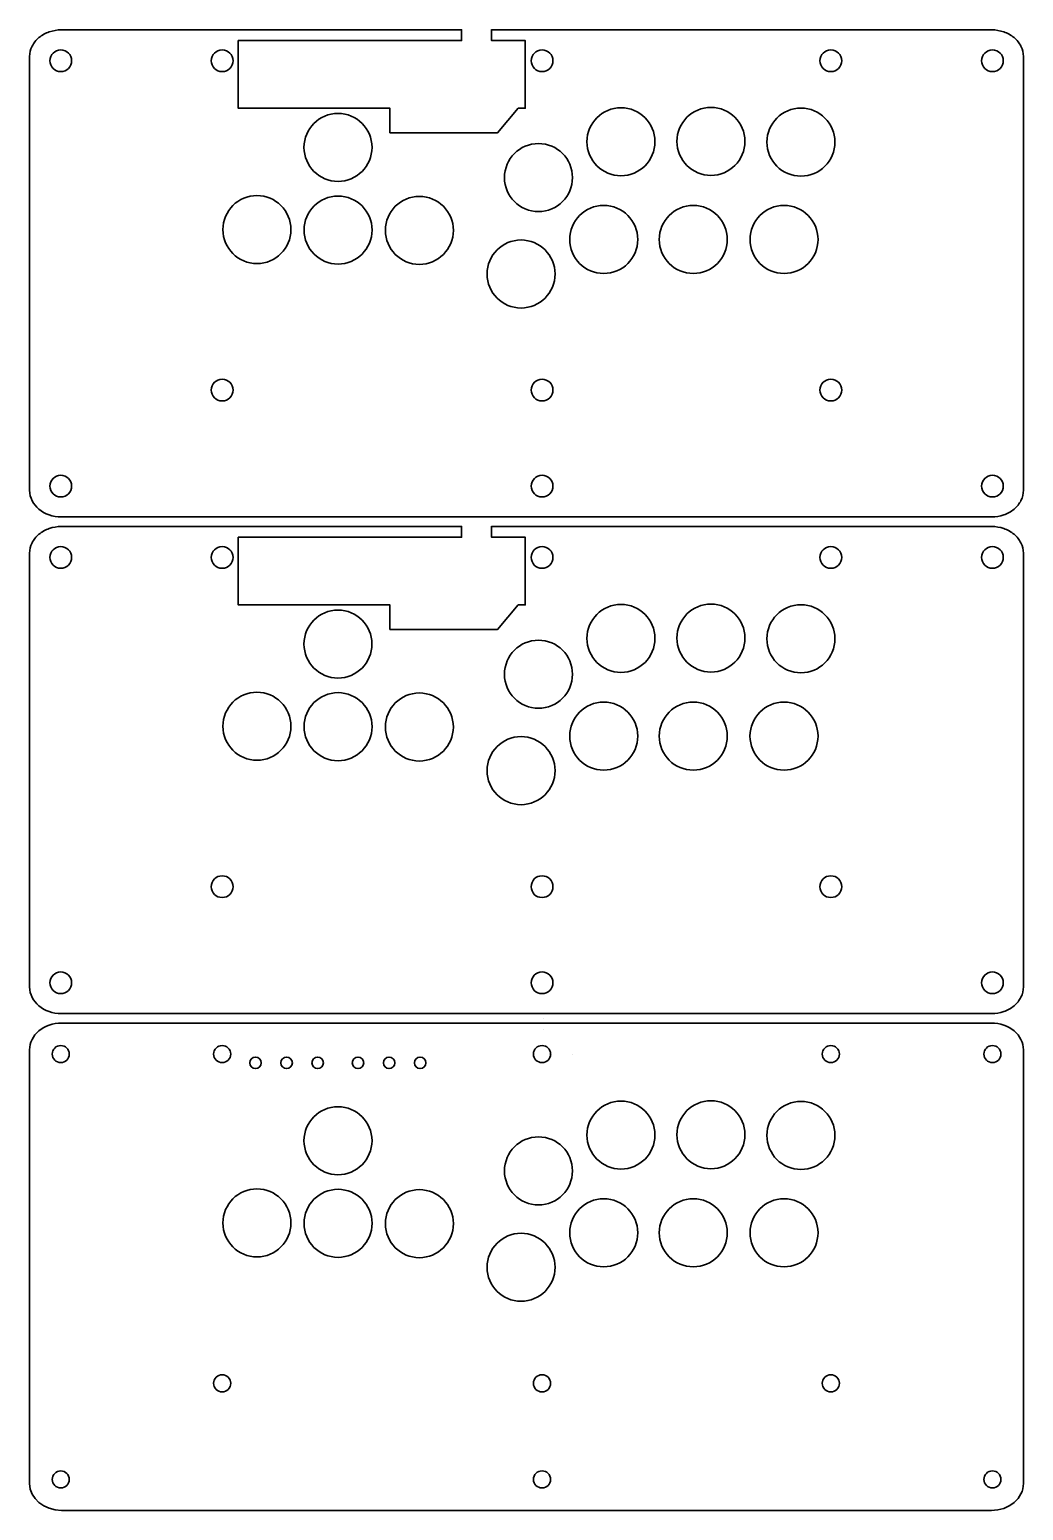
# Model space of a CAD drawing. Header units: millimetres. Extents: x 183 to 826, y -238 to 239.
# Drawn here: x 506.1 to 826.1, y -237.5 to 239.1 of the extents above; entities that cross this region are included whole.
import ezdxf

# ---------------------------------------------------------------- set-up
doc = ezdxf.new("R2010")
doc.units = ezdxf.units.MM
doc.header["$MEASUREMENT"] = 0
doc.layers.add('Layer 1', color=7, linetype='Continuous')

msp = doc.modelspace()

# ---------------------------------------------------------------- linework, layer by layer
at = {"layer": 'Layer 1', "lineweight": 35}
for points, knots in [([(654.8361, 239.1471), (654.8361, 239.1471), (654.8361, 239.109), (654.8361, 239.109), (654.8361, 239.109), (654.8361, 235.6241), (654.8361, 235.6241), (654.8361, 235.6241), (665.6565, 235.6241), (665.6565, 235.6241), (665.6565, 235.6241), (665.6565, 213.8222), (665.6565, 213.8222), (665.6565, 213.8222), (663.4023, 213.8222), (663.4023, 213.8222), (663.4023, 213.8222), (656.7622, 205.9287), (656.7622, 205.9287), (656.7622, 205.9287), (622.0935, 205.9287), (622.0935, 205.9287), (622.0935, 205.9287), (622.0935, 213.8222), (622.0935, 213.8222), (622.0935, 213.8222), (573.2666, 213.8222), (573.2666, 213.8222), (573.2666, 213.8222), (573.2666, 235.6222), (573.2666, 235.6222), (573.2666, 235.6222), (645.1617, 235.6222), (645.1617, 235.6222), (645.1617, 235.6222), (645.1617, 239.109), (645.1617, 239.109), (645.1617, 239.109), (645.1617, 239.1471), (645.1617, 239.1471), (645.1617, 239.1471), (645.1617, 239.0709), (645.1617, 239.0709), (645.1617, 239.0709), (516.3011, 239.0709), (516.3011, 239.0709), (514.9424, 239.0709), (513.6115, 238.8448), (512.3805, 238.4178), (511.1499, 237.9908), (510.0184, 237.3625), (509.0582, 236.5583), (508.0986, 235.7546), (507.3491, 234.8075), (506.84, 233.7778), (506.3311, 232.7486), (506.0616, 231.6359), (506.0616, 230.5003), (506.0616, 230.5003), (506.0616, 90.839), (506.0616, 90.839), (506.0616, 88.4737), (507.2068, 86.3316), (509.0581, 84.7809), (510.9115, 83.2285), (513.4723, 82.2683), (516.3011, 82.2683), (516.3011, 82.2683), (815.8221, 82.2683), (815.8221, 82.2683), (817.1809, 82.2683), (818.5118, 82.4944), (819.7428, 82.9214), (820.9733, 83.3484), (822.1049, 83.9767), (823.065, 84.7809), (824.0246, 85.5846), (824.774, 86.5315), (825.2832, 87.5613), (825.7921, 88.5906), (826.0616, 89.7033), (826.0616, 90.839), (826.0616, 90.839), (826.0616, 230.5003), (826.0616, 230.5003), (826.0616, 231.6359), (825.7921, 232.7486), (825.2832, 233.7778), (824.7741, 234.8075), (824.0246, 235.7546), (823.065, 236.5583), (822.1048, 237.3625), (820.9733, 237.9908), (819.7427, 238.4178), (818.5117, 238.8448), (817.1808, 239.0709), (815.8221, 239.0709), (815.8221, 239.0709), (654.8361, 239.0709), (654.8361, 239.0709), (654.8361, 239.0709), (654.8361, 239.1471), (654.8361, 239.1471)], [0, 0, 0, 0, 0.02941176, 0.02941176, 0.02941176, 0.05882353, 0.05882353, 0.05882353, 0.08823529, 0.08823529, 0.08823529, 0.11764706, 0.11764706, 0.11764706, 0.14705882, 0.14705882, 0.14705882, 0.17647059, 0.17647059, 0.17647059, 0.20588235, 0.20588235, 0.20588235, 0.23529412, 0.23529412, 0.23529412, 0.26470588, 0.26470588, 0.26470588, 0.29411765, 0.29411765, 0.29411765, 0.32352941, 0.32352941, 0.32352941, 0.35294118, 0.35294118, 0.35294118, 0.38235294, 0.38235294, 0.38235294, 0.41176471, 0.41176471, 0.41176471, 0.44117647, 0.44117647, 0.44117647, 0.47058824, 0.47058824, 0.47058824, 0.5, 0.5, 0.5, 0.52941176, 0.52941176, 0.52941176, 0.55882353, 0.55882353, 0.55882353, 0.58823529, 0.58823529, 0.58823529, 0.61764706, 0.61764706, 0.61764706, 0.64705882, 0.64705882, 0.64705882, 0.67647059, 0.67647059, 0.67647059, 0.70588235, 0.70588235, 0.70588235, 0.73529412, 0.73529412, 0.73529412, 0.76470588, 0.76470588, 0.76470588, 0.79411765, 0.79411765, 0.79411765, 0.82352941, 0.82352941, 0.82352941, 0.85294118, 0.85294118, 0.85294118, 0.88235294, 0.88235294, 0.88235294, 0.91176471, 0.91176471, 0.91176471, 0.94117647, 0.94117647, 0.94117647, 0.97058824, 0.97058824, 0.97058824, 1, 1, 1, 1]), ([(519.5933, 229.1302), (519.5933, 231.0632), (518.0263, 232.6302), (516.0933, 232.6302), (514.1603, 232.6302), (512.5933, 231.0632), (512.5933, 229.1302), (512.5933, 227.1972), (514.1603, 225.6302), (516.0933, 225.6302), (518.0263, 225.6302), (519.5933, 227.1972), (519.5933, 229.1302)], [0, 0, 0, 0, 0.25, 0.25, 0.25, 0.5, 0.5, 0.5, 0.75, 0.75, 0.75, 1, 1, 1, 1]), ([(571.5616, 229.1302), (571.5616, 231.0632), (569.9946, 232.6302), (568.0616, 232.6302), (566.1286, 232.6302), (564.5616, 231.0632), (564.5616, 229.1302), (564.5616, 227.1972), (566.1286, 225.6302), (568.0616, 225.6302), (569.9946, 225.6302), (571.5616, 227.1972), (571.5616, 229.1302)], [0, 0, 0, 0, 0.25, 0.25, 0.25, 0.5, 0.5, 0.5, 0.75, 0.75, 0.75, 1, 1, 1, 1]), ([(674.5616, 229.1301), (674.5616, 231.0632), (672.9946, 232.6301), (671.0616, 232.6301), (669.1286, 232.6302), (667.5616, 231.0632), (667.5616, 229.1302), (667.5616, 227.1971), (669.1286, 225.6302), (671.0616, 225.6302), (672.9946, 225.6301), (674.5616, 227.1971), (674.5616, 229.1301)], [0, 0, 0, 0, 0.25, 0.25, 0.25, 0.5, 0.5, 0.5, 0.75, 0.75, 0.75, 1, 1, 1, 1]), ([(767.5616, 229.1302), (767.5616, 231.0632), (765.9946, 232.6302), (764.0616, 232.6302), (762.1286, 232.6302), (760.5616, 231.0632), (760.5616, 229.1302), (760.5616, 227.1972), (762.1286, 225.6302), (764.0616, 225.6302), (765.9946, 225.6302), (767.5616, 227.1972), (767.5616, 229.1302)], [0, 0, 0, 0, 0.25, 0.25, 0.25, 0.5, 0.5, 0.5, 0.75, 0.75, 0.75, 1, 1, 1, 1]), ([(819.5933, 229.1302), (819.5933, 231.0632), (818.0263, 232.6302), (816.0933, 232.6302), (814.1603, 232.6302), (812.5933, 231.0632), (812.5933, 229.1302), (812.5933, 227.1972), (814.1603, 225.6302), (816.0933, 225.6302), (818.0263, 225.6302), (819.5933, 227.1972), (819.5933, 229.1302)], [0, 0, 0, 0, 0.25, 0.25, 0.25, 0.5, 0.5, 0.5, 0.75, 0.75, 0.75, 1, 1, 1, 1]), ([(616.3114, 201.2281), (616.3114, 207.2756), (611.4089, 212.1781), (605.3614, 212.1781), (599.3139, 212.1781), (594.4114, 207.2756), (594.4114, 201.2281), (594.4114, 195.1806), (599.3138, 190.2781), (605.3614, 190.2781), (611.4089, 190.2781), (616.3114, 195.1805), (616.3114, 201.2281)], [0, 0, 0, 0, 0.25, 0.25, 0.25, 0.5, 0.5, 0.5, 0.75, 0.75, 0.75, 1, 1, 1, 1]), ([(707.4314, 203.0481), (707.4314, 209.0956), (702.5289, 213.9981), (696.4814, 213.9981), (690.4339, 213.9981), (685.5314, 209.0956), (685.5314, 203.0481), (685.5314, 197.0006), (690.4338, 192.0981), (696.4814, 192.0981), (702.5289, 192.0981), (707.4314, 197.0005), (707.4314, 203.0481)], [0, 0, 0, 0, 0.25, 0.25, 0.25, 0.5, 0.5, 0.5, 0.75, 0.75, 0.75, 1, 1, 1, 1]), ([(736.4014, 203.1681), (736.4014, 209.2156), (731.4989, 214.1181), (725.4514, 214.1181), (719.4039, 214.1181), (714.5014, 209.2156), (714.5014, 203.1681), (714.5014, 197.1206), (719.4038, 192.2181), (725.4514, 192.2181), (731.4989, 192.2181), (736.4014, 197.1205), (736.4014, 203.1681)], [0, 0, 0, 0, 0.25, 0.25, 0.25, 0.5, 0.5, 0.5, 0.75, 0.75, 0.75, 1, 1, 1, 1]), ([(765.3714, 202.9281), (765.3714, 208.9756), (760.4689, 213.8781), (754.4214, 213.8781), (748.3739, 213.8781), (743.4714, 208.9756), (743.4714, 202.9281), (743.4714, 196.8806), (748.3738, 191.9781), (754.4214, 191.9781), (760.4689, 191.9781), (765.3714, 196.8805), (765.3714, 202.9281)], [0, 0, 0, 0, 0.25, 0.25, 0.25, 0.5, 0.5, 0.5, 0.75, 0.75, 0.75, 1, 1, 1, 1]), ([(680.8714, 191.5181), (680.8714, 197.5656), (675.9689, 202.4681), (669.9214, 202.4681), (663.8739, 202.4681), (658.9714, 197.5656), (658.9714, 191.5181), (658.9714, 185.4706), (663.8738, 180.5681), (669.9214, 180.5681), (675.9689, 180.5681), (680.8714, 185.4705), (680.8714, 191.5181)], [0, 0, 0, 0, 0.25, 0.25, 0.25, 0.5, 0.5, 0.5, 0.75, 0.75, 0.75, 1, 1, 1, 1]), ([(590.2115, 174.778), (590.2115, 180.8255), (585.309, 185.728), (579.2615, 185.728), (573.214, 185.728), (568.3115, 180.8255), (568.3115, 174.778), (568.3115, 168.7305), (573.2139, 163.828), (579.2615, 163.828), (585.309, 163.828), (590.2115, 168.7304), (590.2115, 174.778)], [0, 0, 0, 0, 0.25, 0.25, 0.25, 0.5, 0.5, 0.5, 0.75, 0.75, 0.75, 1, 1, 1, 1]), ([(616.326, 174.635), (616.326, 180.6825), (611.4235, 185.585), (605.376, 185.585), (599.3285, 185.585), (594.426, 180.6825), (594.426, 174.635), (594.426, 168.5875), (599.3284, 163.685), (605.376, 163.685), (611.4235, 163.685), (616.326, 168.5874), (616.326, 174.635)], [0, 0, 0, 0, 0.25, 0.25, 0.25, 0.5, 0.5, 0.5, 0.75, 0.75, 0.75, 1, 1, 1, 1]), ([(642.5115, 174.5282), (642.5115, 180.5757), (637.609, 185.4782), (631.5615, 185.4782), (625.514, 185.4782), (620.6115, 180.5757), (620.6115, 174.5282), (620.6115, 168.4807), (625.5139, 163.5782), (631.5615, 163.5782), (637.609, 163.5782), (642.5115, 168.4806), (642.5115, 174.5282)], [0, 0, 0, 0, 0.25, 0.25, 0.25, 0.5, 0.5, 0.5, 0.75, 0.75, 0.75, 1, 1, 1, 1]), ([(701.8714, 171.5881), (701.8714, 177.6356), (696.9689, 182.5381), (690.9214, 182.5381), (684.8739, 182.5381), (679.9714, 177.6356), (679.9714, 171.5881), (679.9714, 165.5406), (684.8738, 160.6381), (690.9214, 160.6381), (696.9689, 160.6381), (701.8714, 165.5405), (701.8714, 171.5881)], [0, 0, 0, 0, 0.25, 0.25, 0.25, 0.5, 0.5, 0.5, 0.75, 0.75, 0.75, 1, 1, 1, 1]), ([(730.7214, 171.5881), (730.7214, 177.6356), (725.8189, 182.5381), (719.7714, 182.5381), (713.7239, 182.5381), (708.8214, 177.6356), (708.8214, 171.5881), (708.8214, 165.5406), (713.7238, 160.6381), (719.7714, 160.6381), (725.8189, 160.6381), (730.7214, 165.5405), (730.7214, 171.5881)], [0, 0, 0, 0, 0.25, 0.25, 0.25, 0.5, 0.5, 0.5, 0.75, 0.75, 0.75, 1, 1, 1, 1]), ([(759.9314, 171.5881), (759.9314, 177.6356), (755.0289, 182.5381), (748.9814, 182.5381), (742.9339, 182.5381), (738.0314, 177.6356), (738.0314, 171.5881), (738.0314, 165.5406), (742.9338, 160.6381), (748.9814, 160.6381), (755.0289, 160.6381), (759.9314, 165.5405), (759.9314, 171.5881)], [0, 0, 0, 0, 0.25, 0.25, 0.25, 0.5, 0.5, 0.5, 0.75, 0.75, 0.75, 1, 1, 1, 1]), ([(675.2614, 160.4781), (675.2614, 166.5256), (670.3589, 171.4281), (664.3114, 171.4281), (658.2639, 171.4281), (653.3614, 166.5256), (653.3614, 160.4781), (653.3614, 154.4306), (658.2638, 149.5281), (664.3114, 149.5281), (670.3589, 149.5281), (675.2614, 154.4305), (675.2614, 160.4781)], [0, 0, 0, 0, 0.25, 0.25, 0.25, 0.5, 0.5, 0.5, 0.75, 0.75, 0.75, 1, 1, 1, 1]), ([(571.5616, 123.1302), (571.5616, 125.0632), (569.9946, 126.6302), (568.0616, 126.6302), (566.1286, 126.6302), (564.5616, 125.0632), (564.5616, 123.1302), (564.5616, 121.1972), (566.1286, 119.6302), (568.0616, 119.6302), (569.9946, 119.6302), (571.5616, 121.1972), (571.5616, 123.1302)], [0, 0, 0, 0, 0.25, 0.25, 0.25, 0.5, 0.5, 0.5, 0.75, 0.75, 0.75, 1, 1, 1, 1]), ([(674.5615, 123.1301), (674.5615, 125.0632), (672.9946, 126.63), (671.0616, 126.63), (669.1286, 126.6301), (667.5616, 125.0632), (667.5616, 123.1302), (667.5616, 121.1971), (669.1286, 119.6303), (671.0616, 119.6303), (672.9946, 119.6301), (674.5615, 121.1971), (674.5615, 123.1301)], [0, 0, 0, 0, 0.25, 0.25, 0.25, 0.5, 0.5, 0.5, 0.75, 0.75, 0.75, 1, 1, 1, 1]), ([(767.5616, 123.1302), (767.5616, 125.0632), (765.9946, 126.6302), (764.0616, 126.6302), (762.1286, 126.6302), (760.5616, 125.0632), (760.5616, 123.1302), (760.5616, 121.1972), (762.1286, 119.6302), (764.0616, 119.6302), (765.9946, 119.6302), (767.5616, 121.1972), (767.5616, 123.1302)], [0, 0, 0, 0, 0.25, 0.25, 0.25, 0.5, 0.5, 0.5, 0.75, 0.75, 0.75, 1, 1, 1, 1]), ([(519.5933, 92.1983), (519.5933, 94.1313), (518.0263, 95.6983), (516.0933, 95.6983), (514.1603, 95.6983), (512.5933, 94.1313), (512.5933, 92.1983), (512.5933, 90.2653), (514.1603, 88.6983), (516.0933, 88.6983), (518.0263, 88.6983), (519.5933, 90.2653), (519.5933, 92.1983)], [0, 0, 0, 0, 0.25, 0.25, 0.25, 0.5, 0.5, 0.5, 0.75, 0.75, 0.75, 1, 1, 1, 1]), ([(674.5616, 92.1998), (674.5616, 94.1328), (672.9946, 95.6998), (671.0616, 95.6998), (669.1286, 95.6998), (667.5616, 94.1328), (667.5616, 92.1998), (667.5616, 90.2668), (669.1286, 88.6998), (671.0616, 88.6998), (672.9946, 88.6998), (674.5616, 90.2668), (674.5616, 92.1998)], [0, 0, 0, 0, 0.25, 0.25, 0.25, 0.5, 0.5, 0.5, 0.75, 0.75, 0.75, 1, 1, 1, 1]), ([(819.5933, 92.1998), (819.5933, 94.1328), (818.0263, 95.6998), (816.0933, 95.6998), (814.1603, 95.6998), (812.5933, 94.1328), (812.5933, 92.1998), (812.5933, 90.2668), (814.1603, 88.6998), (816.0933, 88.6998), (818.0263, 88.6998), (819.5933, 90.2668), (819.5933, 92.1998)], [0, 0, 0, 0, 0.25, 0.25, 0.25, 0.5, 0.5, 0.5, 0.75, 0.75, 0.75, 1, 1, 1, 1]), ([(654.8306, 79.2695), (654.8306, 79.2695), (654.8306, 79.2314), (654.8306, 79.2314), (654.8306, 79.2314), (654.8306, 75.7465), (654.8306, 75.7465), (654.8306, 75.7465), (665.651, 75.7465), (665.651, 75.7465), (665.651, 75.7465), (665.651, 53.9446), (665.651, 53.9446), (665.651, 53.9446), (663.3968, 53.9446), (663.3968, 53.9446), (663.3968, 53.9446), (656.7567, 46.0511), (656.7567, 46.0511), (656.7567, 46.0511), (622.088, 46.0511), (622.088, 46.0511), (622.088, 46.0511), (622.088, 53.9446), (622.088, 53.9446), (622.088, 53.9446), (573.2611, 53.9446), (573.2611, 53.9446), (573.2611, 53.9446), (573.2611, 75.7446), (573.2611, 75.7446), (573.2611, 75.7446), (645.1562, 75.7446), (645.1562, 75.7446), (645.1562, 75.7446), (645.1562, 79.2314), (645.1562, 79.2314), (645.1562, 79.2314), (645.1562, 79.2695), (645.1562, 79.2695), (645.1562, 79.2695), (645.1562, 79.1933), (645.1562, 79.1933), (645.1562, 79.1933), (516.2956, 79.1933), (516.2956, 79.1933), (514.9369, 79.1933), (513.606, 78.9672), (512.375, 78.5402), (511.1444, 78.1132), (510.0129, 77.4849), (509.0527, 76.6807), (508.0931, 75.877), (507.3436, 74.9299), (506.8345, 73.9002), (506.3256, 72.871), (506.0561, 71.7583), (506.0561, 70.6227), (506.0561, 70.6227), (506.0561, -69.0386), (506.0561, -69.0386), (506.0561, -71.4039), (507.2013, -73.546), (509.0526, -75.0967), (510.906, -76.6491), (513.4668, -77.6093), (516.2956, -77.6093), (516.2956, -77.6093), (815.8166, -77.6093), (815.8166, -77.6093), (817.1754, -77.6093), (818.5063, -77.3832), (819.7373, -76.9562), (820.9678, -76.5292), (822.0994, -75.9009), (823.0595, -75.0967), (824.0191, -74.293), (824.7685, -73.3461), (825.2777, -72.3163), (825.7866, -71.287), (826.0561, -70.1743), (826.0561, -69.0386), (826.0561, -69.0386), (826.0561, 70.6227), (826.0561, 70.6227), (826.0561, 71.7583), (825.7866, 72.871), (825.2777, 73.9002), (824.7686, 74.9299), (824.0191, 75.877), (823.0595, 76.6807), (822.0993, 77.4849), (820.9678, 78.1132), (819.7372, 78.5402), (818.5062, 78.9672), (817.1753, 79.1933), (815.8166, 79.1933), (815.8166, 79.1933), (654.8306, 79.1933), (654.8306, 79.1933), (654.8306, 79.1933), (654.8306, 79.2695), (654.8306, 79.2695)], [0, 0, 0, 0, 0.02941176, 0.02941176, 0.02941176, 0.05882353, 0.05882353, 0.05882353, 0.08823529, 0.08823529, 0.08823529, 0.11764706, 0.11764706, 0.11764706, 0.14705882, 0.14705882, 0.14705882, 0.17647059, 0.17647059, 0.17647059, 0.20588235, 0.20588235, 0.20588235, 0.23529412, 0.23529412, 0.23529412, 0.26470588, 0.26470588, 0.26470588, 0.29411765, 0.29411765, 0.29411765, 0.32352941, 0.32352941, 0.32352941, 0.35294118, 0.35294118, 0.35294118, 0.38235294, 0.38235294, 0.38235294, 0.41176471, 0.41176471, 0.41176471, 0.44117647, 0.44117647, 0.44117647, 0.47058824, 0.47058824, 0.47058824, 0.5, 0.5, 0.5, 0.52941176, 0.52941176, 0.52941176, 0.55882353, 0.55882353, 0.55882353, 0.58823529, 0.58823529, 0.58823529, 0.61764706, 0.61764706, 0.61764706, 0.64705882, 0.64705882, 0.64705882, 0.67647059, 0.67647059, 0.67647059, 0.70588235, 0.70588235, 0.70588235, 0.73529412, 0.73529412, 0.73529412, 0.76470588, 0.76470588, 0.76470588, 0.79411765, 0.79411765, 0.79411765, 0.82352941, 0.82352941, 0.82352941, 0.85294118, 0.85294118, 0.85294118, 0.88235294, 0.88235294, 0.88235294, 0.91176471, 0.91176471, 0.91176471, 0.94117647, 0.94117647, 0.94117647, 0.97058824, 0.97058824, 0.97058824, 1, 1, 1, 1]), ([(519.5878, 69.2526), (519.5878, 71.1856), (518.0208, 72.7526), (516.0878, 72.7526), (514.1548, 72.7526), (512.5878, 71.1856), (512.5878, 69.2526), (512.5878, 67.3196), (514.1548, 65.7526), (516.0878, 65.7526), (518.0208, 65.7526), (519.5878, 67.3196), (519.5878, 69.2526)], [0, 0, 0, 0, 0.25, 0.25, 0.25, 0.5, 0.5, 0.5, 0.75, 0.75, 0.75, 1, 1, 1, 1]), ([(571.5561, 69.2526), (571.5561, 71.1856), (569.9891, 72.7526), (568.0561, 72.7526), (566.1231, 72.7526), (564.5561, 71.1856), (564.5561, 69.2526), (564.5561, 67.3196), (566.1231, 65.7526), (568.0561, 65.7526), (569.9891, 65.7526), (571.5561, 67.3196), (571.5561, 69.2526)], [0, 0, 0, 0, 0.25, 0.25, 0.25, 0.5, 0.5, 0.5, 0.75, 0.75, 0.75, 1, 1, 1, 1]), ([(674.5561, 69.2525), (674.5561, 71.1856), (672.9891, 72.7525), (671.0561, 72.7525), (669.1231, 72.7526), (667.5561, 71.1856), (667.5561, 69.2526), (667.5561, 67.3195), (669.1231, 65.7526), (671.0561, 65.7526), (672.9891, 65.7525), (674.5561, 67.3195), (674.5561, 69.2525)], [0, 0, 0, 0, 0.25, 0.25, 0.25, 0.5, 0.5, 0.5, 0.75, 0.75, 0.75, 1, 1, 1, 1]), ([(767.5561, 69.2526), (767.5561, 71.1856), (765.9891, 72.7526), (764.0561, 72.7526), (762.1231, 72.7526), (760.5561, 71.1856), (760.5561, 69.2526), (760.5561, 67.3196), (762.1231, 65.7526), (764.0561, 65.7526), (765.9891, 65.7526), (767.5561, 67.3196), (767.5561, 69.2526)], [0, 0, 0, 0, 0.25, 0.25, 0.25, 0.5, 0.5, 0.5, 0.75, 0.75, 0.75, 1, 1, 1, 1]), ([(819.5878, 69.2526), (819.5878, 71.1856), (818.0208, 72.7526), (816.0878, 72.7526), (814.1548, 72.7526), (812.5878, 71.1856), (812.5878, 69.2526), (812.5878, 67.3196), (814.1548, 65.7526), (816.0878, 65.7526), (818.0208, 65.7526), (819.5878, 67.3196), (819.5878, 69.2526)], [0, 0, 0, 0, 0.25, 0.25, 0.25, 0.5, 0.5, 0.5, 0.75, 0.75, 0.75, 1, 1, 1, 1]), ([(707.4259, 43.1705), (707.4259, 49.218), (702.5234, 54.1205), (696.4759, 54.1205), (690.4284, 54.1205), (685.5259, 49.218), (685.5259, 43.1705), (685.5259, 37.123), (690.4283, 32.2205), (696.4759, 32.2205), (702.5234, 32.2205), (707.4259, 37.1229), (707.4259, 43.1705)], [0, 0, 0, 0, 0.25, 0.25, 0.25, 0.5, 0.5, 0.5, 0.75, 0.75, 0.75, 1, 1, 1, 1]), ([(736.3959, 43.2905), (736.3959, 49.338), (731.4934, 54.2405), (725.4459, 54.2405), (719.3984, 54.2405), (714.4959, 49.338), (714.4959, 43.2905), (714.4959, 37.243), (719.3983, 32.3405), (725.4459, 32.3405), (731.4934, 32.3405), (736.3959, 37.2429), (736.3959, 43.2905)], [0, 0, 0, 0, 0.25, 0.25, 0.25, 0.5, 0.5, 0.5, 0.75, 0.75, 0.75, 1, 1, 1, 1]), ([(765.3659, 43.0505), (765.3659, 49.098), (760.4634, 54.0005), (754.4159, 54.0005), (748.3684, 54.0005), (743.4659, 49.098), (743.4659, 43.0505), (743.4659, 37.003), (748.3683, 32.1005), (754.4159, 32.1005), (760.4634, 32.1005), (765.3659, 37.0029), (765.3659, 43.0505)], [0, 0, 0, 0, 0.25, 0.25, 0.25, 0.5, 0.5, 0.5, 0.75, 0.75, 0.75, 1, 1, 1, 1]), ([(616.3059, 41.3505), (616.3059, 47.398), (611.4034, 52.3005), (605.3559, 52.3005), (599.3084, 52.3005), (594.4059, 47.398), (594.4059, 41.3505), (594.4059, 35.303), (599.3083, 30.4005), (605.3559, 30.4005), (611.4034, 30.4005), (616.3059, 35.3029), (616.3059, 41.3505)], [0, 0, 0, 0, 0.25, 0.25, 0.25, 0.5, 0.5, 0.5, 0.75, 0.75, 0.75, 1, 1, 1, 1]), ([(680.8659, 31.6405), (680.8659, 37.688), (675.9634, 42.5905), (669.9159, 42.5905), (663.8684, 42.5905), (658.9659, 37.688), (658.9659, 31.6405), (658.9659, 25.593), (663.8683, 20.6905), (669.9159, 20.6905), (675.9634, 20.6905), (680.8659, 25.5929), (680.8659, 31.6405)], [0, 0, 0, 0, 0.25, 0.25, 0.25, 0.5, 0.5, 0.5, 0.75, 0.75, 0.75, 1, 1, 1, 1]), ([(590.206, 14.9004), (590.206, 20.9479), (585.3035, 25.8504), (579.256, 25.8504), (573.2085, 25.8504), (568.306, 20.9479), (568.306, 14.9004), (568.306, 8.8529), (573.2084, 3.9504), (579.256, 3.9504), (585.3035, 3.9504), (590.206, 8.8528), (590.206, 14.9004)], [0, 0, 0, 0, 0.25, 0.25, 0.25, 0.5, 0.5, 0.5, 0.75, 0.75, 0.75, 1, 1, 1, 1]), ([(616.3205, 14.7574), (616.3205, 20.8049), (611.418, 25.7074), (605.3705, 25.7074), (599.323, 25.7074), (594.4205, 20.8049), (594.4205, 14.7574), (594.4205, 8.7099), (599.3229, 3.8074), (605.3705, 3.8074), (611.418, 3.8074), (616.3205, 8.7098), (616.3205, 14.7574)], [0, 0, 0, 0, 0.25, 0.25, 0.25, 0.5, 0.5, 0.5, 0.75, 0.75, 0.75, 1, 1, 1, 1]), ([(642.506, 14.6506), (642.506, 20.6981), (637.6035, 25.6006), (631.556, 25.6006), (625.5085, 25.6006), (620.606, 20.6981), (620.606, 14.6506), (620.606, 8.6031), (625.5084, 3.7006), (631.556, 3.7006), (637.6035, 3.7006), (642.506, 8.603), (642.506, 14.6506)], [0, 0, 0, 0, 0.25, 0.25, 0.25, 0.5, 0.5, 0.5, 0.75, 0.75, 0.75, 1, 1, 1, 1]), ([(701.8659, 11.7105), (701.8659, 17.758), (696.9634, 22.6605), (690.9159, 22.6605), (684.8684, 22.6605), (679.9659, 17.758), (679.9659, 11.7105), (679.9659, 5.663), (684.8683, 0.7605), (690.9159, 0.7605), (696.9634, 0.7605), (701.8659, 5.6629), (701.8659, 11.7105)], [0, 0, 0, 0, 0.25, 0.25, 0.25, 0.5, 0.5, 0.5, 0.75, 0.75, 0.75, 1, 1, 1, 1]), ([(730.7159, 11.7105), (730.7159, 17.758), (725.8134, 22.6605), (719.7659, 22.6605), (713.7184, 22.6605), (708.8159, 17.758), (708.8159, 11.7105), (708.8159, 5.663), (713.7183, 0.7605), (719.7659, 0.7605), (725.8134, 0.7605), (730.7159, 5.6629), (730.7159, 11.7105)], [0, 0, 0, 0, 0.25, 0.25, 0.25, 0.5, 0.5, 0.5, 0.75, 0.75, 0.75, 1, 1, 1, 1]), ([(759.9259, 11.7105), (759.9259, 17.758), (755.0234, 22.6605), (748.9759, 22.6605), (742.9284, 22.6605), (738.0259, 17.758), (738.0259, 11.7105), (738.0259, 5.663), (742.9283, 0.7605), (748.9759, 0.7605), (755.0234, 0.7605), (759.9259, 5.6629), (759.9259, 11.7105)], [0, 0, 0, 0, 0.25, 0.25, 0.25, 0.5, 0.5, 0.5, 0.75, 0.75, 0.75, 1, 1, 1, 1]), ([(675.2559, 0.6005), (675.2559, 6.648), (670.3534, 11.5505), (664.3059, 11.5505), (658.2584, 11.5505), (653.3559, 6.648), (653.3559, 0.6005), (653.3559, -5.447), (658.2583, -10.3495), (664.3059, -10.3495), (670.3534, -10.3495), (675.2559, -5.4471), (675.2559, 0.6005)], [0, 0, 0, 0, 0.25, 0.25, 0.25, 0.5, 0.5, 0.5, 0.75, 0.75, 0.75, 1, 1, 1, 1]), ([(571.5561, -36.7474), (571.5561, -34.8144), (569.9891, -33.2474), (568.0561, -33.2474), (566.1231, -33.2474), (564.5561, -34.8144), (564.5561, -36.7474), (564.5561, -38.6804), (566.1231, -40.2474), (568.0561, -40.2474), (569.9891, -40.2474), (571.5561, -38.6804), (571.5561, -36.7474)], [0, 0, 0, 0, 0.25, 0.25, 0.25, 0.5, 0.5, 0.5, 0.75, 0.75, 0.75, 1, 1, 1, 1]), ([(674.556, -36.7475), (674.556, -34.8144), (672.9891, -33.2476), (671.0561, -33.2476), (669.1231, -33.2475), (667.5561, -34.8144), (667.5561, -36.7474), (667.5561, -38.6805), (669.1231, -40.2473), (671.0561, -40.2473), (672.9891, -40.2475), (674.556, -38.6805), (674.556, -36.7475)], [0, 0, 0, 0, 0.25, 0.25, 0.25, 0.5, 0.5, 0.5, 0.75, 0.75, 0.75, 1, 1, 1, 1]), ([(767.5561, -36.7474), (767.5561, -34.8144), (765.9891, -33.2474), (764.0561, -33.2474), (762.1231, -33.2474), (760.5561, -34.8144), (760.5561, -36.7474), (760.5561, -38.6804), (762.1231, -40.2474), (764.0561, -40.2474), (765.9891, -40.2474), (767.5561, -38.6804), (767.5561, -36.7474)], [0, 0, 0, 0, 0.25, 0.25, 0.25, 0.5, 0.5, 0.5, 0.75, 0.75, 0.75, 1, 1, 1, 1]), ([(519.5878, -67.6793), (519.5878, -65.7463), (518.0208, -64.1793), (516.0878, -64.1793), (514.1548, -64.1793), (512.5878, -65.7463), (512.5878, -67.6793), (512.5878, -69.6123), (514.1548, -71.1793), (516.0878, -71.1793), (518.0208, -71.1793), (519.5878, -69.6123), (519.5878, -67.6793)], [0, 0, 0, 0, 0.25, 0.25, 0.25, 0.5, 0.5, 0.5, 0.75, 0.75, 0.75, 1, 1, 1, 1]), ([(674.5561, -67.6778), (674.5561, -65.7448), (672.9891, -64.1778), (671.0561, -64.1778), (669.1231, -64.1778), (667.5561, -65.7448), (667.5561, -67.6778), (667.5561, -69.6108), (669.1231, -71.1778), (671.0561, -71.1778), (672.9891, -71.1778), (674.5561, -69.6108), (674.5561, -67.6778)], [0, 0, 0, 0, 0.25, 0.25, 0.25, 0.5, 0.5, 0.5, 0.75, 0.75, 0.75, 1, 1, 1, 1]), ([(819.5878, -67.6778), (819.5878, -65.7448), (818.0208, -64.1778), (816.0878, -64.1778), (814.1548, -64.1778), (812.5878, -65.7448), (812.5878, -67.6778), (812.5878, -69.6108), (814.1548, -71.1778), (816.0878, -71.1778), (818.0208, -71.1778), (819.5878, -69.6108), (819.5878, -67.6778)], [0, 0, 0, 0, 0.25, 0.25, 0.25, 0.5, 0.5, 0.5, 0.75, 0.75, 0.75, 1, 1, 1, 1]), ([(516.3345, -80.6461), (513.6094, -80.6461), (510.9958, -81.5532), (509.0689, -83.1676), (507.142, -84.782), (506.0593, -86.9717), (506.0593, -89.2548), (506.0593, -89.2548), (506.0593, -228.9161), (506.0593, -228.9161), (506.0593, -233.6706), (510.6597, -237.5249), (516.3345, -237.5249), (516.3345, -237.5249), (815.7841, -237.5249), (815.7841, -237.5249), (818.5092, -237.5249), (821.1228, -236.6179), (823.0497, -235.0034), (824.9767, -233.389), (826.0593, -231.1993), (826.0593, -228.9161), (826.0593, -228.9161), (826.0593, -89.2548), (826.0593, -89.2548), (826.0593, -86.9717), (824.9766, -84.782), (823.0497, -83.1676), (821.1228, -81.5532), (818.5092, -80.6461), (815.7841, -80.6461), (815.7841, -80.6461), (516.3345, -80.6461), (516.3345, -80.6461)], [0, 0, 0, 0, 0.09090909, 0.09090909, 0.09090909, 0.18181818, 0.18181818, 0.18181818, 0.27272727, 0.27272727, 0.27272727, 0.36363636, 0.36363636, 0.36363636, 0.45454545, 0.45454545, 0.45454545, 0.54545455, 0.54545455, 0.54545455, 0.63636364, 0.63636364, 0.63636364, 0.72727273, 0.72727273, 0.72727273, 0.81818182, 0.81818182, 0.81818182, 0.90909091, 0.90909091, 0.90909091, 1, 1, 1, 1]), ([(518.841, -90.6249), (518.841, -89.1061), (517.6098, -87.8749), (516.091, -87.8749), (514.5722, -87.8749), (513.341, -89.1061), (513.341, -90.6249), (513.341, -92.1437), (514.5722, -93.3749), (516.091, -93.3749), (517.6098, -93.3749), (518.841, -92.1437), (518.841, -90.6249)], [0, 0, 0, 0, 0.25, 0.25, 0.25, 0.5, 0.5, 0.5, 0.75, 0.75, 0.75, 1, 1, 1, 1]), ([(570.8093, -90.6249), (570.8093, -89.1061), (569.5781, -87.8749), (568.0593, -87.8749), (566.5405, -87.8749), (565.3093, -89.1061), (565.3093, -90.6249), (565.3093, -92.1437), (566.5405, -93.3749), (568.0593, -93.3749), (569.5781, -93.3749), (570.8093, -92.1437), (570.8093, -90.6249)], [0, 0, 0, 0, 0.25, 0.25, 0.25, 0.5, 0.5, 0.5, 0.75, 0.75, 0.75, 1, 1, 1, 1]), ([(673.8093, -90.6249), (673.8093, -89.1061), (672.5781, -87.8749), (671.0593, -87.8749), (669.5405, -87.8749), (668.3093, -89.1061), (668.3093, -90.6249), (668.3093, -92.1437), (669.5405, -93.3749), (671.0593, -93.3749), (672.5781, -93.3749), (673.8093, -92.1437), (673.8093, -90.6249)], [0, 0, 0, 0, 0.25, 0.25, 0.25, 0.5, 0.5, 0.5, 0.75, 0.75, 0.75, 1, 1, 1, 1]), ([(766.8093, -90.6249), (766.8093, -89.1061), (765.5781, -87.8749), (764.0593, -87.8749), (762.5405, -87.8749), (761.3093, -89.1061), (761.3093, -90.6249), (761.3093, -92.1437), (762.5405, -93.3749), (764.0593, -93.3749), (765.5781, -93.3749), (766.8093, -92.1437), (766.8093, -90.6249)], [0, 0, 0, 0, 0.25, 0.25, 0.25, 0.5, 0.5, 0.5, 0.75, 0.75, 0.75, 1, 1, 1, 1]), ([(818.841, -90.6249), (818.841, -89.1061), (817.6098, -87.8749), (816.091, -87.8749), (814.5722, -87.8749), (813.341, -89.1061), (813.341, -90.6249), (813.341, -92.1437), (814.5722, -93.3749), (816.091, -93.3749), (817.6098, -93.3749), (818.841, -92.1437), (818.841, -90.6249)], [0, 0, 0, 0, 0.25, 0.25, 0.25, 0.5, 0.5, 0.5, 0.75, 0.75, 0.75, 1, 1, 1, 1]), ([(580.6593, -93.4749), (580.6593, -92.4532), (579.831, -91.6249), (578.8093, -91.6249), (577.7876, -91.6249), (576.9593, -92.4532), (576.9593, -93.4749), (576.9593, -94.4966), (577.7876, -95.3249), (578.8093, -95.3249), (579.831, -95.3249), (580.6593, -94.4966), (580.6593, -93.4749)], [0, 0, 0, 0, 0.25, 0.25, 0.25, 0.5, 0.5, 0.5, 0.75, 0.75, 0.75, 1, 1, 1, 1]), ([(590.6593, -93.4749), (590.6593, -92.4532), (589.831, -91.6249), (588.8093, -91.6249), (587.7876, -91.6249), (586.9593, -92.4532), (586.9593, -93.4749), (586.9593, -94.4966), (587.7876, -95.3249), (588.8093, -95.3249), (589.831, -95.3249), (590.6593, -94.4966), (590.6593, -93.4749)], [0, 0, 0, 0, 0.25, 0.25, 0.25, 0.5, 0.5, 0.5, 0.75, 0.75, 0.75, 1, 1, 1, 1]), ([(600.6593, -93.4749), (600.6593, -92.4532), (599.831, -91.6249), (598.8093, -91.6249), (597.7876, -91.6249), (596.9593, -92.4532), (596.9593, -93.4749), (596.9593, -94.4966), (597.7876, -95.3249), (598.8093, -95.3249), (599.831, -95.3249), (600.6593, -94.4966), (600.6593, -93.4749)], [0, 0, 0, 0, 0.25, 0.25, 0.25, 0.5, 0.5, 0.5, 0.75, 0.75, 0.75, 1, 1, 1, 1]), ([(613.6593, -93.4749), (613.6593, -92.4532), (612.831, -91.6249), (611.8093, -91.6249), (610.7876, -91.6249), (609.9593, -92.4532), (609.9593, -93.4749), (609.9593, -94.4966), (610.7876, -95.3249), (611.8093, -95.3249), (612.831, -95.3249), (613.6593, -94.4966), (613.6593, -93.4749)], [0, 0, 0, 0, 0.25, 0.25, 0.25, 0.5, 0.5, 0.5, 0.75, 0.75, 0.75, 1, 1, 1, 1]), ([(623.6593, -93.4749), (623.6593, -92.4532), (622.831, -91.6249), (621.8093, -91.6249), (620.7876, -91.6249), (619.9593, -92.4532), (619.9593, -93.4749), (619.9593, -94.4966), (620.7876, -95.3249), (621.8093, -95.3249), (622.831, -95.3249), (623.6593, -94.4966), (623.6593, -93.4749)], [0, 0, 0, 0, 0.25, 0.25, 0.25, 0.5, 0.5, 0.5, 0.75, 0.75, 0.75, 1, 1, 1, 1]), ([(633.6593, -93.4749), (633.6593, -92.4532), (632.831, -91.6249), (631.8093, -91.6249), (630.7876, -91.6249), (629.9593, -92.4532), (629.9593, -93.4749), (629.9593, -94.4966), (630.7876, -95.3249), (631.8093, -95.3249), (632.831, -95.3249), (633.6593, -94.4966), (633.6593, -93.4749)], [0, 0, 0, 0, 0.25, 0.25, 0.25, 0.5, 0.5, 0.5, 0.75, 0.75, 0.75, 1, 1, 1, 1]), ([(616.3091, -118.527), (616.3091, -112.4795), (611.4066, -107.577), (605.3591, -107.577), (599.3116, -107.577), (594.4091, -112.4795), (594.4091, -118.527), (594.4091, -124.5745), (599.3115, -129.477), (605.3591, -129.477), (611.4066, -129.477), (616.3091, -124.5746), (616.3091, -118.527)], [0, 0, 0, 0, 0.25, 0.25, 0.25, 0.5, 0.5, 0.5, 0.75, 0.75, 0.75, 1, 1, 1, 1]), ([(707.4291, -116.707), (707.4291, -110.6595), (702.5266, -105.757), (696.4791, -105.757), (690.4316, -105.757), (685.5291, -110.6595), (685.5291, -116.707), (685.5291, -122.7545), (690.4315, -127.657), (696.4791, -127.657), (702.5266, -127.657), (707.4291, -122.7546), (707.4291, -116.707)], [0, 0, 0, 0, 0.25, 0.25, 0.25, 0.5, 0.5, 0.5, 0.75, 0.75, 0.75, 1, 1, 1, 1]), ([(736.3991, -116.587), (736.3991, -110.5395), (731.4966, -105.637), (725.4491, -105.637), (719.4016, -105.637), (714.4991, -110.5395), (714.4991, -116.587), (714.4991, -122.6345), (719.4015, -127.537), (725.4491, -127.537), (731.4966, -127.537), (736.3991, -122.6346), (736.3991, -116.587)], [0, 0, 0, 0, 0.25, 0.25, 0.25, 0.5, 0.5, 0.5, 0.75, 0.75, 0.75, 1, 1, 1, 1]), ([(765.3691, -116.827), (765.3691, -110.7795), (760.4666, -105.877), (754.4191, -105.877), (748.3716, -105.877), (743.4691, -110.7795), (743.4691, -116.827), (743.4691, -122.8745), (748.3715, -127.777), (754.4191, -127.777), (760.4666, -127.777), (765.3691, -122.8746), (765.3691, -116.827)], [0, 0, 0, 0, 0.25, 0.25, 0.25, 0.5, 0.5, 0.5, 0.75, 0.75, 0.75, 1, 1, 1, 1]), ([(680.8691, -128.237), (680.8691, -122.1895), (675.9666, -117.287), (669.9191, -117.287), (663.8716, -117.287), (658.9691, -122.1895), (658.9691, -128.237), (658.9691, -134.2845), (663.8715, -139.187), (669.9191, -139.187), (675.9666, -139.187), (680.8691, -134.2846), (680.8691, -128.237)], [0, 0, 0, 0, 0.25, 0.25, 0.25, 0.5, 0.5, 0.5, 0.75, 0.75, 0.75, 1, 1, 1, 1]), ([(590.2092, -144.9771), (590.2092, -138.9296), (585.3067, -134.0271), (579.2592, -134.0271), (573.2117, -134.0271), (568.3092, -138.9296), (568.3092, -144.9771), (568.3092, -151.0246), (573.2116, -155.9271), (579.2592, -155.9271), (585.3067, -155.9271), (590.2092, -151.0247), (590.2092, -144.9771)], [0, 0, 0, 0, 0.25, 0.25, 0.25, 0.5, 0.5, 0.5, 0.75, 0.75, 0.75, 1, 1, 1, 1]), ([(616.3237, -145.1201), (616.3237, -139.0726), (611.4212, -134.1701), (605.3737, -134.1701), (599.3262, -134.1701), (594.4237, -139.0726), (594.4237, -145.1201), (594.4237, -151.1676), (599.3261, -156.0701), (605.3737, -156.0701), (611.4212, -156.0701), (616.3237, -151.1677), (616.3237, -145.1201)], [0, 0, 0, 0, 0.25, 0.25, 0.25, 0.5, 0.5, 0.5, 0.75, 0.75, 0.75, 1, 1, 1, 1]), ([(642.5092, -145.2269), (642.5092, -139.1794), (637.6067, -134.2769), (631.5592, -134.2769), (625.5117, -134.2769), (620.6092, -139.1794), (620.6092, -145.2269), (620.6092, -151.2744), (625.5116, -156.1769), (631.5592, -156.1769), (637.6067, -156.1769), (642.5092, -151.2745), (642.5092, -145.2269)], [0, 0, 0, 0, 0.25, 0.25, 0.25, 0.5, 0.5, 0.5, 0.75, 0.75, 0.75, 1, 1, 1, 1]), ([(701.8691, -148.167), (701.8691, -142.1195), (696.9666, -137.217), (690.9191, -137.217), (684.8716, -137.217), (679.9691, -142.1195), (679.9691, -148.167), (679.9691, -154.2145), (684.8715, -159.117), (690.9191, -159.117), (696.9666, -159.117), (701.8691, -154.2146), (701.8691, -148.167)], [0, 0, 0, 0, 0.25, 0.25, 0.25, 0.5, 0.5, 0.5, 0.75, 0.75, 0.75, 1, 1, 1, 1]), ([(730.7191, -148.167), (730.7191, -142.1195), (725.8166, -137.217), (719.7691, -137.217), (713.7216, -137.217), (708.8191, -142.1195), (708.8191, -148.167), (708.8191, -154.2145), (713.7215, -159.117), (719.7691, -159.117), (725.8166, -159.117), (730.7191, -154.2146), (730.7191, -148.167)], [0, 0, 0, 0, 0.25, 0.25, 0.25, 0.5, 0.5, 0.5, 0.75, 0.75, 0.75, 1, 1, 1, 1]), ([(759.9291, -148.167), (759.9291, -142.1195), (755.0266, -137.217), (748.9791, -137.217), (742.9316, -137.217), (738.0291, -142.1195), (738.0291, -148.167), (738.0291, -154.2145), (742.9315, -159.117), (748.9791, -159.117), (755.0266, -159.117), (759.9291, -154.2146), (759.9291, -148.167)], [0, 0, 0, 0, 0.25, 0.25, 0.25, 0.5, 0.5, 0.5, 0.75, 0.75, 0.75, 1, 1, 1, 1]), ([(675.2591, -159.277), (675.2591, -153.2295), (670.3566, -148.327), (664.3091, -148.327), (658.2616, -148.327), (653.3591, -153.2295), (653.3591, -159.277), (653.3591, -165.3245), (658.2615, -170.227), (664.3091, -170.227), (670.3566, -170.227), (675.2591, -165.3246), (675.2591, -159.277)], [0, 0, 0, 0, 0.25, 0.25, 0.25, 0.5, 0.5, 0.5, 0.75, 0.75, 0.75, 1, 1, 1, 1]), ([(570.8093, -196.6249), (570.8093, -195.1061), (569.5781, -193.8749), (568.0593, -193.8749), (566.5405, -193.8749), (565.3093, -195.1061), (565.3093, -196.6249), (565.3093, -198.1437), (566.5405, -199.3749), (568.0593, -199.3749), (569.5781, -199.3749), (570.8093, -198.1437), (570.8093, -196.6249)], [0, 0, 0, 0, 0.25, 0.25, 0.25, 0.5, 0.5, 0.5, 0.75, 0.75, 0.75, 1, 1, 1, 1]), ([(673.8093, -196.6249), (673.8093, -195.1061), (672.5781, -193.8749), (671.0593, -193.8749), (669.5405, -193.8749), (668.3093, -195.1061), (668.3093, -196.6249), (668.3093, -198.1437), (669.5405, -199.3749), (671.0593, -199.3749), (672.5781, -199.3749), (673.8093, -198.1437), (673.8093, -196.6249)], [0, 0, 0, 0, 0.25, 0.25, 0.25, 0.5, 0.5, 0.5, 0.75, 0.75, 0.75, 1, 1, 1, 1]), ([(766.8093, -196.6249), (766.8093, -195.1061), (765.5781, -193.8749), (764.0593, -193.8749), (762.5405, -193.8749), (761.3093, -195.1061), (761.3093, -196.6249), (761.3093, -198.1437), (762.5405, -199.3749), (764.0593, -199.3749), (765.5781, -199.3749), (766.8093, -198.1437), (766.8093, -196.6249)], [0, 0, 0, 0, 0.25, 0.25, 0.25, 0.5, 0.5, 0.5, 0.75, 0.75, 0.75, 1, 1, 1, 1]), ([(518.841, -227.5568), (518.841, -226.038), (517.6098, -224.8068), (516.091, -224.8068), (514.5722, -224.8068), (513.341, -226.038), (513.341, -227.5568), (513.341, -229.0756), (514.5722, -230.3068), (516.091, -230.3068), (517.6098, -230.3068), (518.841, -229.0756), (518.841, -227.5568)], [0, 0, 0, 0, 0.25, 0.25, 0.25, 0.5, 0.5, 0.5, 0.75, 0.75, 0.75, 1, 1, 1, 1]), ([(673.8093, -227.5553), (673.8093, -226.0365), (672.5781, -224.8053), (671.0593, -224.8053), (669.5405, -224.8053), (668.3093, -226.0365), (668.3093, -227.5553), (668.3093, -229.0741), (669.5405, -230.3053), (671.0593, -230.3053), (672.5781, -230.3053), (673.8093, -229.0741), (673.8093, -227.5553)], [0, 0, 0, 0, 0.25, 0.25, 0.25, 0.5, 0.5, 0.5, 0.75, 0.75, 0.75, 1, 1, 1, 1]), ([(818.841, -227.5553), (818.841, -226.0365), (817.6098, -224.8053), (816.091, -224.8053), (814.5722, -224.8053), (813.341, -226.0365), (813.341, -227.5553), (813.341, -229.0741), (814.5722, -230.3053), (816.091, -230.3053), (817.6098, -230.3053), (818.841, -229.0741), (818.841, -227.5553)], [0, 0, 0, 0, 0.25, 0.25, 0.25, 0.5, 0.5, 0.5, 0.75, 0.75, 0.75, 1, 1, 1, 1])]:
    msp.add_open_spline(points, degree=3, knots=knots, dxfattribs=at)
for points in [[(671.5593, -79.1249), (671.5593, -79.1249), (671.5593, -79.1249), (671.5593, -79.1249)], [(671.5593, -79.1249), (671.5593, -79.1249), (671.5593, -79.1249), (671.5593, -79.1249)], [(671.5593, -79.1249), (671.5593, -79.1249), (671.5593, -79.1249), (671.5593, -79.1249)], [(671.5593, -79.1249), (671.5593, -79.1249), (671.5593, -79.1249), (671.5593, -79.1249)], [(671.5593, -79.1249), (671.5593, -79.1249), (671.5593, -79.1249), (671.5593, -79.1249)], [(671.5593, -79.1249), (671.5593, -79.1249), (671.5593, -79.1249), (671.5593, -79.1249)], [(671.5593, -82.6249), (671.5593, -82.6249), (671.5593, -82.6249), (671.5593, -82.6249)], [(671.5593, -82.6249), (671.5593, -82.6249), (671.5593, -82.6249), (671.5593, -82.6249)], [(671.5593, -82.6249), (671.5593, -82.6249), (671.5593, -82.6249), (671.5593, -82.6249)], [(671.5593, -82.6249), (671.5593, -82.6249), (671.5593, -82.6249), (671.5593, -82.6249)], [(671.5593, -82.6249), (671.5593, -82.6249), (671.5593, -82.6249), (671.5593, -82.6249)], [(671.5593, -82.6249), (671.5593, -82.6249), (671.5593, -82.6249), (671.5593, -82.6249)], [(674.2593, -90.625), (674.2593, -90.625), (674.2593, -90.625), (674.2593, -90.625)], [(674.2593, -90.625), (674.2593, -90.625), (674.2593, -90.625), (674.2593, -90.625)], [(674.2593, -90.625), (674.2593, -90.625), (674.2593, -90.625), (674.2593, -90.625)], [(674.2593, -90.625), (674.2593, -90.625), (674.2593, -90.625), (674.2593, -90.625)], [(680.8593, -90.6249), (680.8593, -90.6249), (680.8593, -90.6249), (680.8593, -90.6249)], [(680.8593, -90.6249), (680.8593, -90.6249), (680.8593, -90.6249), (680.8593, -90.6249)], [(680.8593, -90.6249), (680.8593, -90.6249), (680.8593, -90.6249), (680.8593, -90.6249)], [(680.8593, -90.6249), (680.8593, -90.6249), (680.8593, -90.6249), (680.8593, -90.6249)], [(680.8593, -90.6249), (680.8593, -90.6249), (680.8593, -90.6249), (680.8593, -90.6249)], [(680.8593, -90.6249), (680.8593, -90.6249), (680.8593, -90.6249), (680.8593, -90.6249)]]:
    msp.add_open_spline(points, degree=3, dxfattribs=at)

doc.saveas('drawing.dxf')
